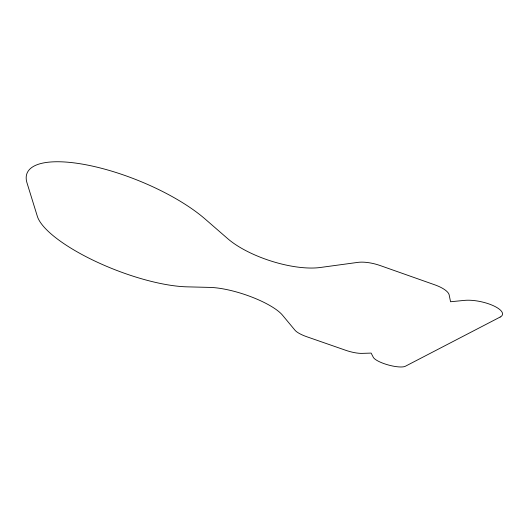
<?xml version="1.0" encoding="UTF-8"?>
<svg xmlns="http://www.w3.org/2000/svg" width="529" height="529" viewBox="0 0 529 529"><rect width="100%" height="100%" fill="white"/><g stroke="black" fill="none" stroke-linecap="round" stroke-linejoin="round"><path stroke-width="0.79" d="M500.189 317.036L405.366 366.253A17.212 4.497 15.3 0 1 388.187 364.944A17.212 4.497 15.3 0 1 373.289 357.287L371.133 353.094L362.048 353.372A17.087 4.556 16.1 0 1 345.682 350.277L306.827 336.755A17.001 4.609 16.9 0 1 294.99 330.228L282.532 315.218A46.969 12.994 18.4 0 0 209.848 287.406L187.22 286.85A94.631 28.063 21.3 0 1 95.67 261.438A94.631 28.063 21.3 0 1 37.334 216.282L27.019 182.948A105.714 34.782 21.9 0 1 88.488 165.273A105.714 34.782 21.9 0 1 205.133 219.039L227.708 238.652A62.561 23.031 17.9 0 0 320.316 267.489L357.888 262.377A23.031 8.266 15 0 1 380.172 265.551L434.745 284.814A23.289 8.107 13.6 0 1 449.181 294.964L450.556 301.748L464.541 300.379A23.653 7.922 12.3 0 1 493.689 305.861A23.653 7.922 12.3 0 1 500.189 317.036"/></g></svg>
